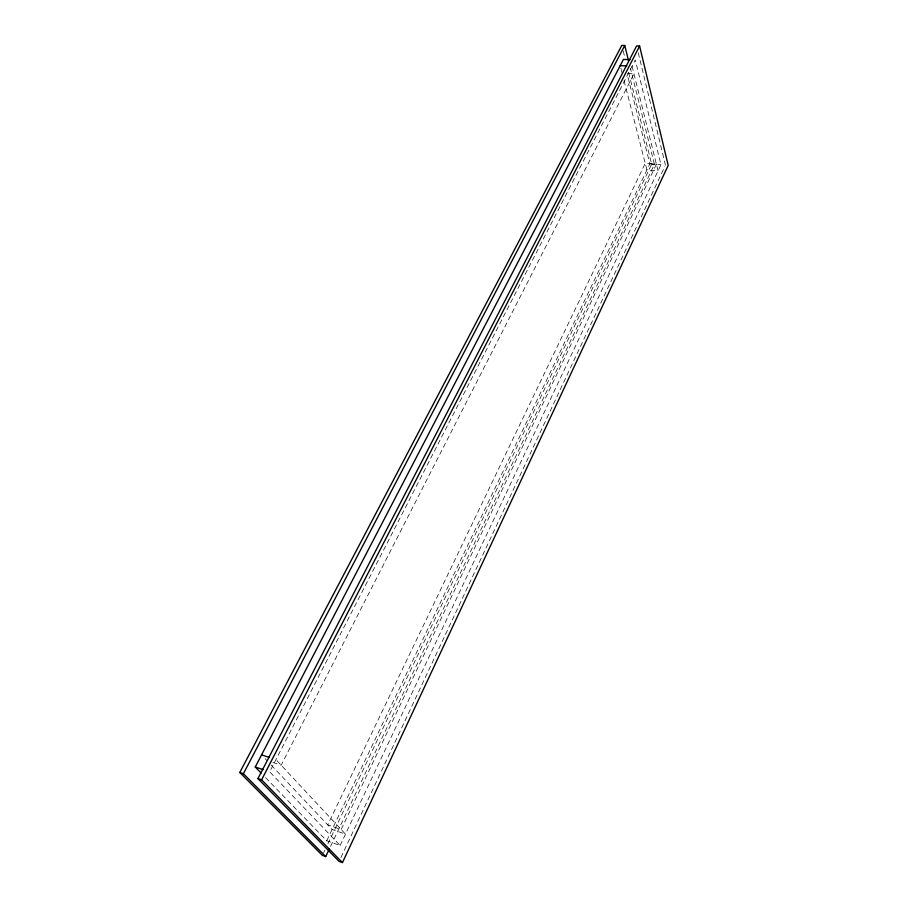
<?xml version="1.0" encoding="UTF-8"?>
<svg xmlns="http://www.w3.org/2000/svg" width="908" height="908" viewBox="0 0 908 908"><rect width="100%" height="100%" fill="white"/><g stroke="black" fill="none" stroke-linecap="round" stroke-linejoin="round"><path stroke-width="0.68" stroke-dasharray="4.54 3.41" d="M340.909 857.538L664.838 166.47M340.137 845.484L660.956 164.7L635.294 59.894L269.699 771.811L340.137 845.484L326.721 840.763L265.057 777.112M323.623 852.839L324.837 850.274M327.89 843.873L651.672 164.132L628.665 72.697M330.58 846.347L654.418 164.337L630.549 68.724M326.721 840.763L649.856 163.849L627.269 74.524M627.405 73.514L633.966 73.809L281.174 765.194L272.06 762.198M649.856 163.849L660.956 164.7M651.672 164.132L654.418 164.337M265.091 758.623L266.85 760.484M271.231 765.115L332.101 829.492L345.483 834.134L275.964 759.61M620.856 68.191L622.15 73.276M624.068 80.755L646.927 169.989L658.05 170.863L632.07 66.159M623.172 50.859L624.886 57.681M638.267 52.778L665.439 165.188M656.393 164.2L341.17 829.515L327.72 824.861L645.225 163.349L656.393 164.2"/><path stroke-width="1.36" d="M342.464 862.6L668.209 165.392L639.595 46.036L636.621 45.922L257.94 778.599L339.093 861.397L342.464 862.6L261.606 779.836L257.94 778.599M628.495 60.53L624.749 45.502L621.798 45.4L239.791 772.47L322.397 855.393L325.722 856.585L329.366 848.912M261.606 779.836L639.595 46.036M261.141 773.071L255.262 767.01L623.444 59.417L630.027 59.678M325.722 856.585L243.401 773.695L624.749 45.502M620.198 65.66L626.792 65.932M261.561 754.9L269.426 757.465M255.262 767.01L263.138 769.632M239.791 772.47L243.401 773.695"/></g></svg>
